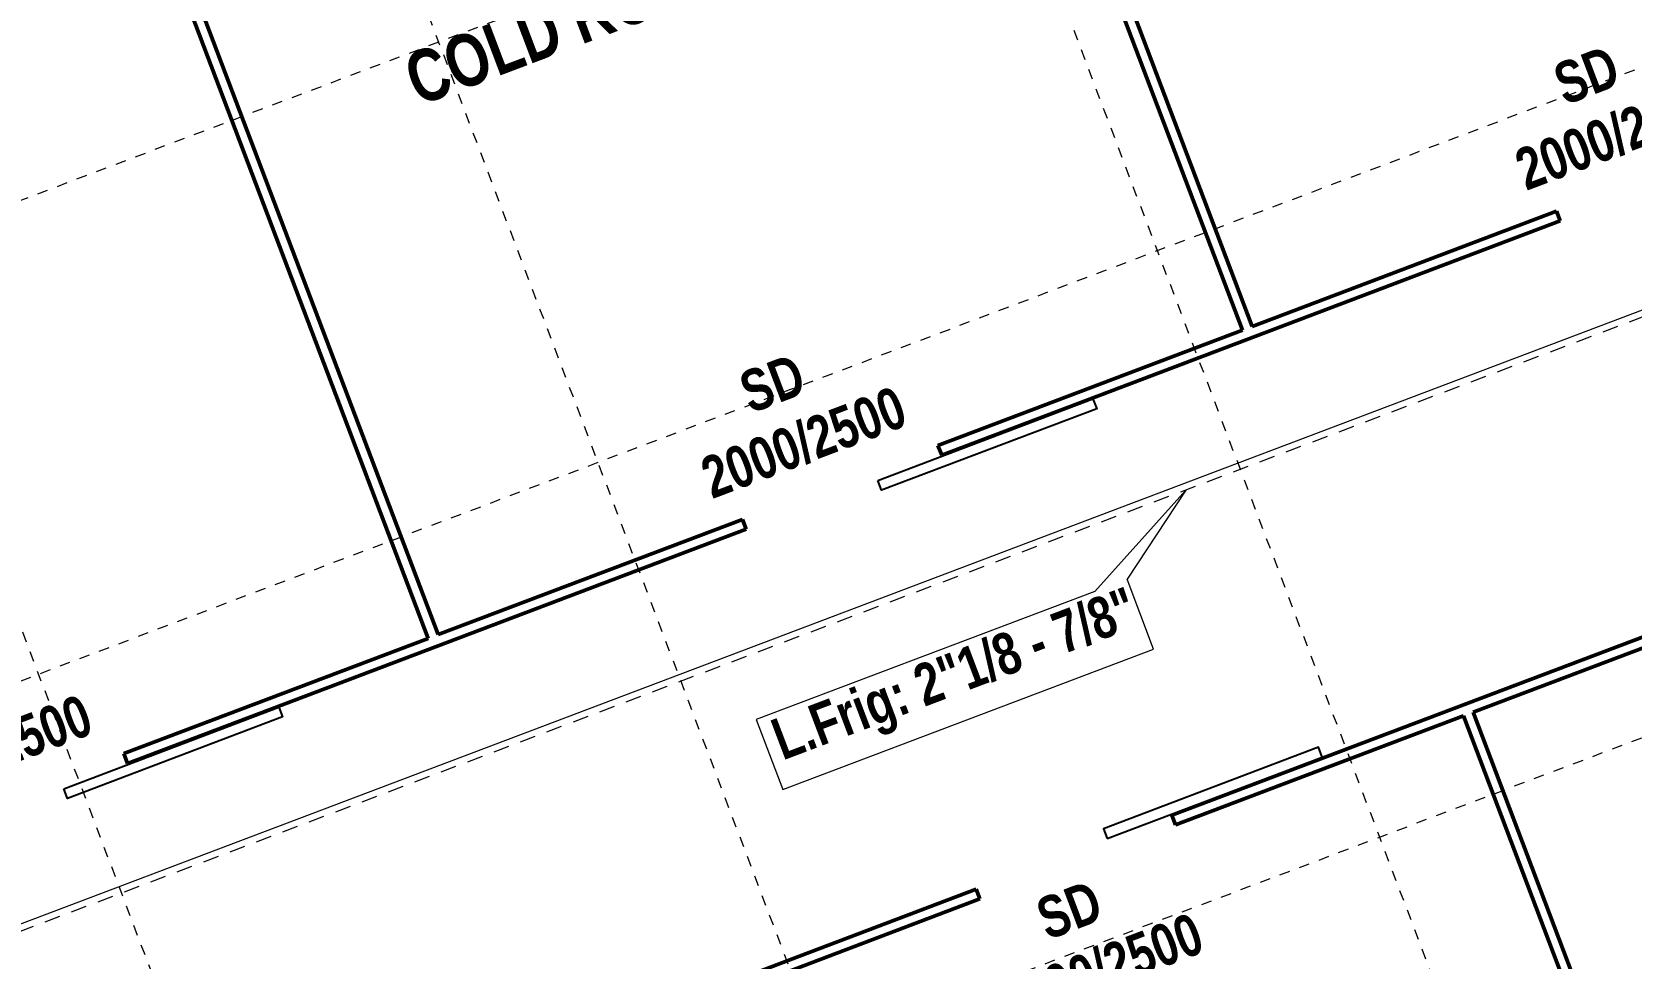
# Model space of a CAD drawing. Header units: metres. Extents: x 2164 to 2480, y 2851 to 3062.
# Drawn here: x 2266.41 to 2281.71, y 3005.39 to 3014.25 of the extents above; entities that cross this region are included whole.
import ezdxf

# ---------------------------------------------------------------- set-up
doc = ezdxf.new("R2010")
doc.units = ezdxf.units.M
doc.header["$MEASUREMENT"] = 0
doc.linetypes.add('JIS_02_0.7', pattern=[1.35, 0.75, -0.6])
doc.linetypes.add('XKITLINE03', pattern=[6, 3, -1, 1, -1])
doc.layers.get('0').update_dxf_attribs({"linetype": 'CONTINUOUS'})
for name, color, linetype, lineweight in [('Contour', 7, 'CONTINUOUS', 9), ('Froid', 6, 'CONTINUOUS', 9), ('S-GRID', 1, 'CONTINUOUS', 0)]:
    doc.layers.add(name, color=color, linetype=linetype, lineweight=lineweight)
doc.layers.add('Porte', color=8, linetype='CONTINUOUS')
doc.layers.add('Text01', color=42, linetype='CONTINUOUS')
doc.styles.get("Standard").update_dxf_attribs({"font": 'bold.shx', "bigfont": 'whgtxt.shx'})

# ---------------------------------------------------------------- blocks, each defined once
blk = doc.blocks.new('bng')
at = {"layer": 'S-GRID', "linetype": 'XKITLINE03', "lineweight": 0}
for p, q in [((479082.17101, 41123.41265), (479082.17101, 65596.04029)), ((484802.17101, 41062.64403), (484802.17101, 65596.04029)), ((490522.17101, 41147.72009), (490522.17101, 65596.04029)), ((425102.17101, 58696.04029), (510182.17101, 58696.04029)), ((425102.17101, 54396.04029), (510182.17101, 54396.04029)), ((425102.17101, 48396.04029), (510182.17101, 48396.04029))]:
    blk.add_line(p, q, dxfattribs=at)

msp = doc.modelspace()

# ---------------------------------------------------------------- linework, layer by layer
at = {"layer": 'Contour', "lineweight": 50}
for p, q in [((2277.98708, 3011.39925), (2274.51605, 3020.56396)), ((2278.0806, 3011.43467), (2274.60957, 3020.59938)), ((2270.20175, 3008.45065), (2266.73072, 3017.61536)), ((2270.29527, 3008.48607), (2266.82424, 3017.65078)), ((2280.99133, 3012.53708), (2278.0806, 3011.43467)), ((2281.02675, 3012.44356), (2280.99133, 3012.53708)), ((2281.02675, 3012.44356), (2275.11177, 3010.20333)), ((2277.98708, 3011.39925), (2275.07635, 3010.29685)), ((2275.11177, 3010.20333), (2275.07635, 3010.29685)), ((2273.24142, 3009.49496), (2267.32644, 3007.25473)), ((2273.206, 3009.58847), (2270.29527, 3008.48607)), ((2273.24142, 3009.49496), (2273.206, 3009.58847)), ((2277.31172, 3006.75926), (2282.91342, 3008.88084)), ((2280.19475, 3007.74424), (2282.94884, 3008.78732)), ((2270.20175, 3008.45065), (2267.29102, 3007.34824)), ((2277.34714, 3006.66574), (2280.10123, 3007.70882)), ((2283.57226, 2998.54411), (2280.10123, 3007.70882)), ((2283.66578, 2998.57953), (2280.19475, 3007.74424)), ((2267.32644, 3007.25473), (2267.29102, 3007.34824)), ((2277.34714, 3006.66574), (2277.31172, 3006.75926)), ((2269.83968, 3003.92931), (2275.44137, 3006.05089)), ((2272.7227, 3004.91429), (2275.47679, 3005.95737)), ((2275.47679, 3005.95737), (2275.44137, 3006.05089))]:
    msp.add_line(p, q, dxfattribs=at)
at = {"layer": 'Froid'}
msp.add_line((2294.17635, 3016.2735), (2260.67205, 3003.58413), dxfattribs=at)
at = {"layer": 'Froid', "linetype": 'JIS_02_0.7', "ltscale": 0.2}
msp.add_line((2294.19887, 3016.21405), (2260.69456, 3003.52469), dxfattribs=at)
at = {"layer": 'Froid', "color": 8}
for p, q in [((2276.57466, 3008.89902), (2277.44672, 3009.86937)), ((2277.44713, 3009.86827), (2276.88455, 3009.01639))]:
    msp.add_line(p, q, dxfattribs=at)
msp.add_lwpolyline([(2276.57466, 3008.89902), (2273.33886, 3007.6735), (2273.59206, 3007.00496), (2277.13776, 3008.34785), (2276.88455, 3009.01639)], dxfattribs=at)
at = {"layer": 'Porte'}
for points in [[(2274.50113, 3009.96136), (2276.55851, 3010.74057), (2276.59393, 3010.64706), (2274.53655, 3009.86785)], [(2266.7158, 3007.01276), (2268.77318, 3007.79197), (2268.8086, 3007.69845), (2266.75122, 3006.91924)], [(2276.694, 3006.536), (2278.75138, 3007.31521), (2278.71597, 3007.40873), (2276.65858, 3006.62952)]]:
    msp.add_lwpolyline(points, close=True, dxfattribs=at)

# ---------------------------------------------------------------- block references
at = {"xscale": 0.001, "yscale": 0.001, "zscale": 0.001, "rotation": 20.74359401212605}
msp.add_blockref('bng', (1837.71702, 2787.55475), dxfattribs=at)

# ---------------------------------------------------------------- texts
at = {"layer": 'Froid', "width": 0.8}
msp.add_text('L.Frig: 2"1/8 - 7/8"', height=0.4, rotation=20.743594, dxfattribs=at).set_placement((2273.59047, 3007.28118))
at = {"layer": 'Text01', "width": 0.8}
for s, height, p in [('COLD ROOM-07', 0.5, (2270.10969, 3013.53983)), ('SD', 0.4, (2281.07039, 3013.54747)), ('2000/2500', 0.4, (2280.70178, 3012.73067)), ('SD', 0.4, (2273.28506, 3010.59887)), ('2000/2500', 0.4, (2272.91645, 3009.78207)), ('2000/2500', 0.4, (2265.13112, 3006.83346)), ('SD', 0.4, (2276.12413, 3005.56144)), ('2000/2500', 0.4, (2275.75552, 3004.74464))]:
    msp.add_text(s, height=height, rotation=20.743594, dxfattribs=at).set_placement(p)

doc.saveas('drawing.dxf')
